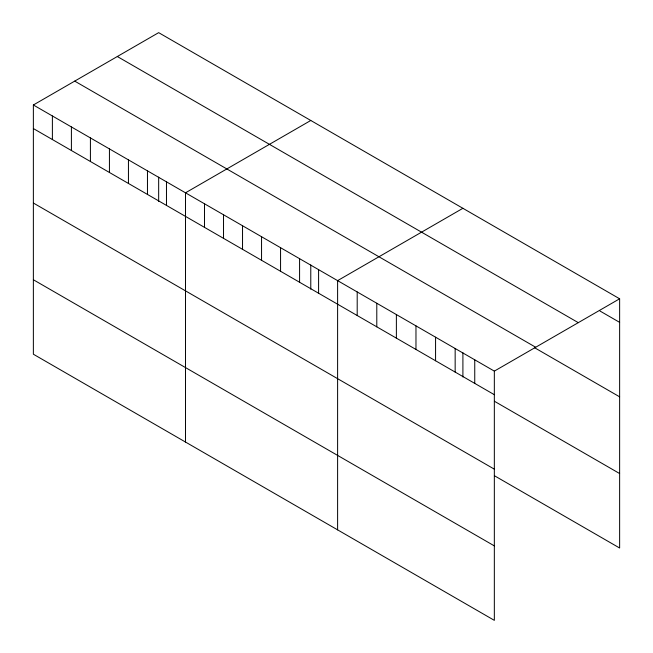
<?xml version="1.0" encoding="UTF-8"?>
<svg xmlns="http://www.w3.org/2000/svg" width="653" height="653" viewBox="0 0 653 653"><rect width="100%" height="100%" fill="white"/><g stroke="black" fill="none" stroke-linecap="round" stroke-linejoin="round"><path stroke-width="0.98" d="M33.368 104.986L494.337 371.124L494.337 620.35L33.368 354.212L33.368 104.986L158.663 32.65L619.632 298.788L619.632 548.014L494.419 475.727M310.779 120.478L185.493 192.815L185.493 442.04M462.904 208.299L337.609 280.635L337.609 529.861M494.337 371.124L619.632 298.788M600.034 311.048L619.632 322.362M117.32 56.517L578.28 322.655M74.72 81.119L535.68 347.249M534.448 347.649L619.632 396.828M33.368 128.559L494.337 394.698M494.419 401.26L619.632 473.547M33.368 203.026L494.337 469.164M33.368 279.753L494.337 545.884M474.747 359.811L474.747 383.384M462.904 352.775L462.904 377.01M455.157 348.498L455.157 372.079M435.567 337.193L435.567 360.766M415.969 325.88L415.969 349.453M396.379 314.566L396.379 338.148M376.789 303.253L376.789 326.835M357.199 291.948L357.199 315.521M318.591 269.656L318.591 293.238M310.779 264.955L310.779 289.181M299.58 258.678L299.58 282.259M280.561 247.699L280.561 271.281M261.551 236.721L261.551 260.302M242.532 225.742L242.532 249.324M223.522 214.764L223.522 238.345M204.503 203.785L204.503 227.366M166.474 181.836L166.474 205.409M158.663 177.126L158.663 201.353M147.464 170.857L147.464 194.431M128.445 159.879L128.445 183.452M109.435 148.9L109.435 172.474M90.416 137.922L90.416 161.495M71.406 126.943L71.406 150.517M52.387 115.965L52.387 139.538"/></g></svg>
